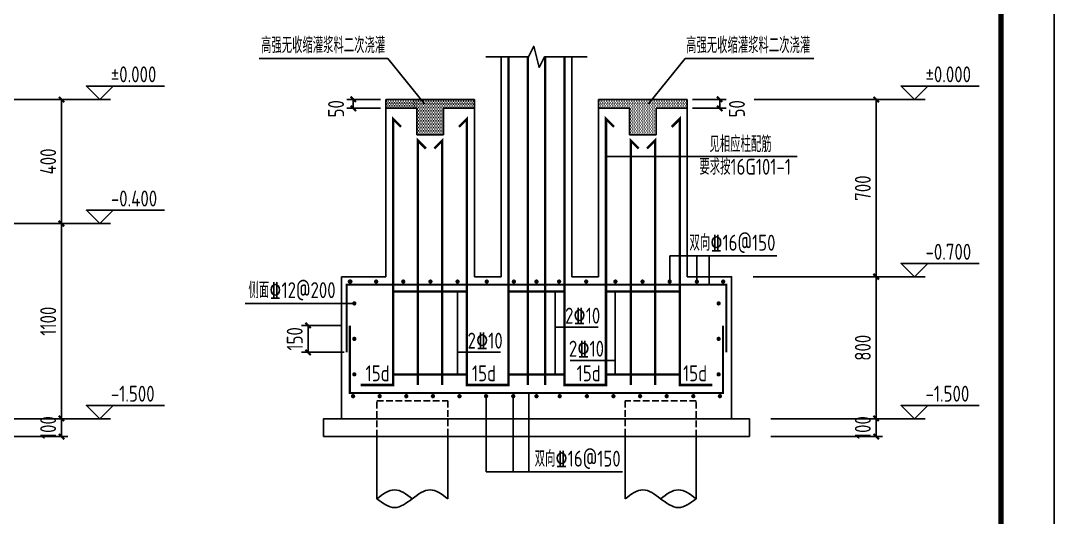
# Model space of a CAD drawing. Header units: millimetres. Extents: x 865490 to 879904, y 39442 to 44891.
# Drawn here: x 868448.4 to 868642.6, y 39730.4 to 39823.7 of the extents above; entities that cross this region are included whole.
import ezdxf

# ---------------------------------------------------------------- set-up
doc = ezdxf.new("R2010")
doc.units = ezdxf.units.MM
doc.header["$LTSCALE"] = 1000
doc.header["$MEASUREMENT"] = 0
doc.linetypes.add('DASH', pattern=[0.35, 0.25, -0.1])
for name, color, linetype in [('1505', 2, 'Continuous'), ('1525', 1, 'Continuous'), ('1526', 7, 'Continuous'), ('1530', 253, 'Continuous'), ('1534', 7, 'Continuous'), ('DIM', 7, 'Continuous'), ('M_Thin', 7, 'Continuous'), ('PUB_DIM', 3, 'Continuous'), ('图名下划线', 7, 'Continuous'), ('构造柱', 3, 'Continuous'), ('桩', 6, 'Continuous'), ('钢筋线', 1, 'Continuous')]:
    doc.layers.add(name, color=color, linetype=linetype)
doc.styles.add('GBHZ', font='gbenor.shx', dxfattribs={"width": 0.9, "bigfont": 'gbcbig.shx'})
doc.dimstyles.new('Y30', dxfattribs={"dimscale": 0, "dimtxt": 3, "dimasz": 0.01, "dimexe": 1.2, "dimexo": 1, "dimgap": 1, "dimtad": 1, "dimdec": 0, "dimlfac": 30, "dimzin": 0, "dimdsep": 46, "dimtxsty": 'GBHZ', "dimblk1": 'DX', "dimblk2": 'DX', "dimsah": 1, "dimcen": 0.09, "dimdle": 1, "dimadec": 0, "dimazin": 0, "dimtfac": 1, "dimtdec": 0, "dimtix": 1, "dimtmove": 2, "dimatfit": 3, "dimldrblk": 'DX', "dimfxl": 0, "dimtolj": 1, "dimtzin": 0, "dimarcsym": 0})
pattern_1 = [(0, (1512.19126, -1515.10033), (0.15625, 0.3125), [0, -0.3125])]

# ---------------------------------------------------------------- blocks, each defined once
blk = doc.blocks.new('DX')
at = {"color": 0, "linetype": 'ByBlock', "const_width": 40}
blk.add_lwpolyline([(-54, -51), (46, 49)], dxfattribs=at)
blk = doc.blocks.new('*D2449')
at = {"layer": 'Defpoints', "color": 0, "transparency": 16777216}
for p in [(868435.24, 39748.96), (868456.02, 39748.96), (868435.24, 39745.63)]:
    blk.add_point(p, dxfattribs=at)
at = {"layer": 'dim', "color": 0, "lineweight": -2, "transparency": 16777216}
for p, q in [((868436.24, 39748.96), (868457.22, 39748.96)), ((868456.02, 39748.97), (868456.02, 39748.98)), ((868456.02, 39745.63), (868456.02, 39748.96)), ((868436.24, 39745.63), (868457.22, 39745.63)), ((868456.02, 39745.62), (868456.02, 39745.61))]:
    blk.add_line(p, q, dxfattribs=at)
at = {"layer": 'dim', "color": 0, "lineweight": -2, "transparency": 16777216, "xscale": 0.01, "yscale": 0.01, "zscale": 0.01}
for p, rotation in [((868456.02, 39748.96), 270), ((868456.02, 39745.63), 90)]:
    blk.add_blockref('DX', p, dxfattribs=dict(at, rotation=rotation))
at = {"layer": 'dim', "color": 0, "transparency": 16777216, "insert": (868453.52, 39747.29), "char_height": 3, "attachment_point": 5, "rotation": 90, "style": 'GBHZ'}
blk.add_mtext('\\A1;100', dxfattribs=at)
blk = doc.blocks.new('*D2450')
at = {"layer": 'Defpoints', "color": 0, "transparency": 16777216}
for p in [(868432.1, 39808.96), (868456.02, 39808.96), (868431.9, 39785.63)]:
    blk.add_point(p, dxfattribs=at)
at = {"layer": 'dim', "color": 0, "lineweight": -2, "transparency": 16777216}
for p, q in [((868433.1, 39808.96), (868457.22, 39808.96)), ((868456.02, 39785.64), (868456.02, 39808.95)), ((868432.9, 39785.63), (868457.22, 39785.63))]:
    blk.add_line(p, q, dxfattribs=at)
at = {"layer": 'dim', "color": 0, "lineweight": -2, "transparency": 16777216, "xscale": 0.01, "yscale": 0.01, "zscale": 0.01}
for p, rotation in [((868456.02, 39808.96), 90), ((868456.02, 39785.63), 270)]:
    blk.add_blockref('DX', p, dxfattribs=dict(at, rotation=rotation))
at = {"layer": 'dim', "color": 0, "transparency": 16777216, "insert": (868453.52, 39797.29), "char_height": 3, "attachment_point": 5, "rotation": 90, "style": 'GBHZ'}
blk.add_mtext('\\A1;400', dxfattribs=at)
blk = doc.blocks.new('*D2452')
at = {"layer": 'Defpoints', "color": 0, "transparency": 16777216}
for p in [(868431.9, 39785.63), (868435.24, 39748.96), (868456.02, 39748.96)]:
    blk.add_point(p, dxfattribs=at)
at = {"layer": 'dim', "color": 0, "lineweight": -2, "transparency": 16777216}
for p, q in [((868432.9, 39785.63), (868457.22, 39785.63)), ((868456.02, 39785.62), (868456.02, 39748.97)), ((868436.24, 39748.96), (868457.22, 39748.96))]:
    blk.add_line(p, q, dxfattribs=at)
at = {"layer": 'dim', "color": 0, "lineweight": -2, "transparency": 16777216, "xscale": 0.01, "yscale": 0.01, "zscale": 0.01}
for p, rotation in [((868456.02, 39785.63), 90), ((868456.02, 39748.96), 270)]:
    blk.add_blockref('DX', p, dxfattribs=dict(at, rotation=rotation))
at = {"layer": 'dim', "color": 0, "transparency": 16777216, "insert": (868453.52, 39767.29), "char_height": 3, "attachment_point": 5, "rotation": 90, "style": 'GBHZ'}
blk.add_mtext('\\A1;1100', dxfattribs=at)
blk = doc.blocks.new('*D2535')
at = {"layer": 'Defpoints', "color": 0, "transparency": 16777216}
for p in [(868588.33, 39748.96), (868609.11, 39748.96), (868588.33, 39745.63)]:
    blk.add_point(p, dxfattribs=at)
at = {"layer": 'dim', "color": 0, "lineweight": -2, "transparency": 16777216}
for p, q in [((868589.33, 39748.96), (868610.31, 39748.96)), ((868609.11, 39748.97), (868609.11, 39748.98)), ((868609.11, 39745.63), (868609.11, 39748.96)), ((868589.33, 39745.63), (868610.31, 39745.63)), ((868609.11, 39745.62), (868609.11, 39745.61))]:
    blk.add_line(p, q, dxfattribs=at)
at = {"layer": 'dim', "color": 0, "lineweight": -2, "transparency": 16777216, "xscale": 0.01, "yscale": 0.01, "zscale": 0.01}
for p, rotation in [((868609.11, 39748.96), 270), ((868609.11, 39745.63), 90)]:
    blk.add_blockref('DX', p, dxfattribs=dict(at, rotation=rotation))
at = {"layer": 'dim', "color": 0, "transparency": 16777216, "insert": (868606.61, 39747.29), "char_height": 3, "attachment_point": 5, "rotation": 90, "style": 'GBHZ'}
blk.add_mtext('\\A1;100', dxfattribs=at)
blk = doc.blocks.new('*D2536')
at = {"layer": 'Defpoints', "color": 0, "transparency": 16777216}
for p in [(868585.19, 39808.96), (868609.11, 39808.96), (868584.99, 39775.63)]:
    blk.add_point(p, dxfattribs=at)
at = {"layer": 'dim', "color": 0, "lineweight": -2, "transparency": 16777216}
for p, q in [((868586.19, 39808.96), (868610.31, 39808.96)), ((868609.11, 39775.64), (868609.11, 39808.95)), ((868585.99, 39775.63), (868610.31, 39775.63))]:
    blk.add_line(p, q, dxfattribs=at)
at = {"layer": 'dim', "color": 0, "lineweight": -2, "transparency": 16777216, "xscale": 0.01, "yscale": 0.01, "zscale": 0.01}
for p, rotation in [((868609.11, 39808.96), 90), ((868609.11, 39775.63), 270)]:
    blk.add_blockref('DX', p, dxfattribs=dict(at, rotation=rotation))
at = {"layer": 'dim', "color": 0, "transparency": 16777216, "insert": (868606.61, 39792.29), "char_height": 3, "attachment_point": 5, "rotation": 90, "style": 'GBHZ'}
blk.add_mtext('\\A1;700', dxfattribs=at)
blk = doc.blocks.new('*D2537')
at = {"layer": 'Defpoints', "color": 0, "transparency": 16777216}
for p in [(868516.95, 39808.96), (868510.86, 39807.29), (868516.95, 39807.29)]:
    blk.add_point(p, dxfattribs=at)
at = {"layer": 'dim', "color": 0, "lineweight": -2, "transparency": 16777216}
for p, q in [((868515.95, 39808.96), (868509.66, 39808.96)), ((868510.86, 39808.97), (868510.86, 39808.98)), ((868510.86, 39808.96), (868510.86, 39807.29)), ((868515.95, 39807.29), (868509.66, 39807.29)), ((868510.86, 39807.28), (868510.86, 39807.27))]:
    blk.add_line(p, q, dxfattribs=at)
at = {"layer": 'dim', "color": 0, "lineweight": -2, "transparency": 16777216, "xscale": 0.01, "yscale": 0.01, "zscale": 0.01}
for p, rotation in [((868510.86, 39808.96), 270), ((868510.86, 39807.29), 90)]:
    blk.add_blockref('DX', p, dxfattribs=dict(at, rotation=rotation))
at = {"layer": 'dim', "color": 0, "transparency": 16777216, "insert": (868507.62, 39807.19), "char_height": 3, "attachment_point": 5, "rotation": 90, "style": 'GBHZ'}
blk.add_mtext('\\A1;50', dxfattribs=at)
blk = doc.blocks.new('*D2538')
at = {"layer": 'Defpoints', "color": 0, "transparency": 16777216}
for p in [(868584.99, 39775.63), (868588.33, 39748.96), (868609.11, 39748.96)]:
    blk.add_point(p, dxfattribs=at)
at = {"layer": 'dim', "color": 0, "lineweight": -2, "transparency": 16777216}
for p, q in [((868585.99, 39775.63), (868610.31, 39775.63)), ((868609.11, 39775.62), (868609.11, 39748.97)), ((868589.33, 39748.96), (868610.31, 39748.96))]:
    blk.add_line(p, q, dxfattribs=at)
at = {"layer": 'dim', "color": 0, "lineweight": -2, "transparency": 16777216, "xscale": 0.01, "yscale": 0.01, "zscale": 0.01}
for p, rotation in [((868609.11, 39775.63), 90), ((868609.11, 39748.96), 270)]:
    blk.add_blockref('DX', p, dxfattribs=dict(at, rotation=rotation))
at = {"layer": 'dim', "color": 0, "transparency": 16777216, "insert": (868606.61, 39762.29), "char_height": 3, "attachment_point": 5, "rotation": 90, "style": 'GBHZ'}
blk.add_mtext('\\A1;800', dxfattribs=at)
blk = doc.blocks.new('*D2505')
at = {"layer": 'Defpoints', "color": 0, "transparency": 16777216}
for p in [(868573.62, 39808.96), (868573.62, 39807.29), (868579.71, 39807.29)]:
    blk.add_point(p, dxfattribs=at)
at = {"layer": 'dim', "color": 0, "lineweight": -2, "transparency": 16777216}
for p, q in [((868574.62, 39808.96), (868580.91, 39808.96)), ((868579.71, 39808.97), (868579.71, 39808.98)), ((868579.71, 39808.96), (868579.71, 39807.29)), ((868574.62, 39807.29), (868580.91, 39807.29)), ((868579.71, 39807.28), (868579.71, 39807.27))]:
    blk.add_line(p, q, dxfattribs=at)
at = {"layer": 'dim', "color": 0, "lineweight": -2, "transparency": 16777216, "xscale": 0.01, "yscale": 0.01, "zscale": 0.01}
for p, rotation in [((868579.71, 39808.96), 270), ((868579.71, 39807.29), 90)]:
    blk.add_blockref('DX', p, dxfattribs=dict(at, rotation=rotation))
at = {"layer": 'dim', "color": 0, "transparency": 16777216, "insert": (868582.95, 39807.19), "char_height": 3, "attachment_point": 5, "rotation": 90, "style": 'GBHZ'}
blk.add_mtext('\\A1;50', dxfattribs=at)
blk = doc.blocks.new('*D2534')
at = {"layer": 'Defpoints', "color": 0, "transparency": 16777216}
for p in [(868502.36, 39766.46), (868509.55, 39766.46), (868510.15, 39761.46)]:
    blk.add_point(p, dxfattribs=at)
at = {"layer": 'DIM', "color": 0, "lineweight": -2, "transparency": 16777216}
for p, q in [((868508.55, 39766.46), (868501.16, 39766.46)), ((868502.36, 39766.47), (868502.36, 39766.48)), ((868502.36, 39761.46), (868502.36, 39766.46)), ((868509.15, 39761.46), (868501.16, 39761.46)), ((868502.36, 39761.45), (868502.36, 39761.44))]:
    blk.add_line(p, q, dxfattribs=at)
at = {"layer": 'DIM', "color": 0, "lineweight": -2, "transparency": 16777216, "xscale": 0.01, "yscale": 0.01, "zscale": 0.01}
for p, rotation in [((868502.36, 39766.46), 270), ((868502.36, 39761.46), 90)]:
    blk.add_blockref('DX', p, dxfattribs=dict(at, rotation=rotation))
at = {"layer": 'DIM', "color": 0, "transparency": 16777216, "insert": (868499.86, 39763.96), "char_height": 3, "attachment_point": 5, "rotation": 90, "style": 'GBHZ'}
blk.add_mtext('\\A1;150', dxfattribs=at)

msp = doc.modelspace()

# ---------------------------------------------------------------- hatches: boundary and pattern name
at = {"layer": '构造柱'}
h = msp.add_hatch(dxfattribs=at)
h.set_pattern_fill('DOTS', color=256, scale=5, style=0)
h.set_pattern_definition(pattern_1)
h.paths.add_polyline_path([(868533.619, 39808.961), (868533.619, 39807.294), (868527.786, 39807.294), (868527.786, 39802.294), (868522.786, 39802.294), (868522.786, 39807.294), (868516.952, 39807.294), (868516.952, 39808.961)])
h = msp.add_hatch(dxfattribs=at)
h.set_pattern_fill('DOTS', color=256, scale=5, style=0)
h.set_pattern_definition(pattern_1)
h.paths.add_polyline_path([(868556.952, 39808.961), (868556.952, 39807.294), (868562.786, 39807.294), (868562.786, 39802.294), (868567.786, 39802.294), (868567.786, 39807.294), (868573.619, 39807.294), (868573.619, 39808.961)])

# ---------------------------------------------------------------- linework, layer by layer
at = {"color": 0}
msp.add_line((868642.597, 40049.411), (868642.597, 39455.411), dxfattribs=at)
for p, q in [((868517.322, 39816.608, 40.505), (868493.156, 39816.608, 40.505)), ((868524.266, 39808.126, 40.505), (868517.322, 39816.608, 40.505)), ((868566.305, 39808.126, 40.505), (868573.249, 39816.608, 40.505)), ((868573.249, 39816.608, 40.505), (868597.415, 39816.608, 40.505))]:
    msp.add_line(p, q)
at = {"color": 0, "const_width": 1}
msp.add_lwpolyline([(868632.597, 39465.411), (867616.347, 39465.411), (867616.347, 40039.411), (868632.597, 40039.411)], close=True, dxfattribs=at)
at = {"layer": '1505'}
for p, q in [((868538.619, 39775.627), (868538.619, 39816.947)), ((868551.952, 39816.947), (868551.952, 39775.627)), ((868533.619, 39808.961), (868516.952, 39808.961)), ((868516.952, 39775.627), (868516.952, 39808.961)), ((868533.619, 39775.627), (868533.619, 39808.961)), ((868556.952, 39808.961), (868573.619, 39808.961)), ((868556.952, 39775.627), (868556.952, 39808.961)), ((868573.619, 39775.627), (868573.619, 39808.961)), ((868522.786, 39807.294), (868516.952, 39807.294)), ((868522.786, 39807.294), (868522.786, 39802.294)), ((868533.619, 39807.294), (868527.786, 39807.294)), ((868527.786, 39807.294), (868527.786, 39802.294)), ((868556.952, 39807.294), (868562.786, 39807.294)), ((868562.786, 39807.294), (868562.786, 39802.294)), ((868567.786, 39807.294), (868573.619, 39807.294)), ((868567.786, 39807.294), (868567.786, 39802.294)), ((868527.786, 39802.294), (868522.786, 39802.294)), ((868562.786, 39802.294), (868567.786, 39802.294)), ((868508.619, 39748.961), (868508.619, 39775.627)), ((868508.619, 39775.627), (868516.952, 39775.627))]:
    msp.add_line(p, q, dxfattribs=at)
for points in [[(868538.619, 39775.627), (868533.619, 39775.627)], [(868556.952, 39775.627), (868551.952, 39775.627)], [(868581.952, 39748.961), (868581.952, 39775.627), (868573.619, 39775.627)], [(868505.286, 39745.627), (868585.286, 39745.627), (868585.286, 39748.961), (868505.286, 39748.961), (868505.286, 39745.627)]]:
    msp.add_lwpolyline(points, dxfattribs=at)
at = {"layer": '1525', "const_width": 0.45}
for points in [[(868540.019, 39816.947), (868540.019, 39755.294), (868534.549, 39755.294)], [(868543.638, 39816.947), (868543.638, 39755.294)], [(868546.934, 39816.947), (868546.934, 39755.294)], [(868550.552, 39816.947), (868550.552, 39755.294), (868556.022, 39755.294)], [(868519.852, 39803.794), (868518.352, 39805.294), (868518.352, 39755.294), (868512.227, 39755.294)], [(868530.719, 39803.794), (868532.219, 39805.294), (868532.219, 39755.294), (868537.689, 39755.294)], [(868559.852, 39803.794), (868558.352, 39805.294), (868558.352, 39755.294), (868552.882, 39755.294)], [(868570.719, 39803.794), (868572.219, 39805.294), (868572.219, 39755.294), (868578.345, 39755.294)], [(868522.993, 39755.294), (868522.993, 39801.225), (868524.493, 39799.725)], [(868527.578, 39755.294), (868527.578, 39801.225), (868526.078, 39799.725)], [(868562.993, 39755.294), (868562.993, 39801.225), (868564.493, 39799.725)], [(868567.578, 39755.294), (868567.578, 39801.225), (868566.078, 39799.725)], [(868532.219, 39772.844), (868518.352, 39772.844)], [(868550.552, 39772.844), (868540.019, 39772.844)], [(868558.352, 39772.844), (868572.219, 39772.844)], [(868532.219, 39757.294), (868518.352, 39757.294)], [(868550.552, 39757.294), (868540.019, 39757.294)], [(868558.352, 39757.294), (868572.219, 39757.294)]]:
    msp.add_lwpolyline(points, dxfattribs=at)
at = {"layer": '1530'}
for p, q in [((868558.352, 39798.214), (868594.275, 39798.214)), ((868457.222, 39785.627), (868465.222, 39785.627)), ((868610.314, 39775.627), (868618.314, 39775.627)), ((868530.469, 39772.844), (868530.469, 39757.294)), ((868548.803, 39772.844), (868548.803, 39757.294)), ((868560.102, 39772.844), (868560.102, 39757.294)), ((868548.803, 39766.133), (868556.887, 39766.133)), ((868530.469, 39761.441), (868538.554, 39761.441)), ((868560.102, 39759.926), (868551.599, 39759.926)), ((868457.222, 39748.961), (868465.222, 39748.961)), ((868610.314, 39748.961), (868618.314, 39748.961))]:
    msp.add_line(p, q, dxfattribs=at)
at = {"layer": '1534'}
for p, q in [((868457.222, 39808.961), (868465.222, 39808.961)), ((868610.314, 39808.961), (868618.314, 39808.961))]:
    msp.add_line(p, q, dxfattribs=at)
for points in [[(868465.722, 39811.461), (868463.222, 39808.961), (868460.722, 39811.461), (868475.381, 39811.461)], [(868618.814, 39811.461), (868616.314, 39808.961), (868613.814, 39811.461), (868628.473, 39811.461)], [(868465.722, 39788.127), (868463.222, 39785.627), (868460.722, 39788.127), (868475.381, 39788.127)], [(868618.814, 39778.127), (868616.314, 39775.627), (868613.814, 39778.127), (868628.473, 39778.127)], [(868465.722, 39751.461), (868463.222, 39748.961), (868460.722, 39751.461), (868475.381, 39751.461)], [(868618.814, 39751.461), (868616.314, 39748.961), (868613.814, 39751.461), (868628.473, 39751.461)]]:
    msp.add_lwpolyline(points, dxfattribs=at)
at = {"layer": 'M_Thin'}
msp.add_lwpolyline([(868535.786, 39816.947), (868543.786, 39816.947), (868544.786, 39818.947), (868545.786, 39814.947), (868546.786, 39816.947), (868554.786, 39816.947)], dxfattribs=at)
at = {"layer": 'PUB_DIM'}
for p, q in [((868590.464, 39779.545), (868570.318, 39779.545)), ((868570.318, 39774.727), (868570.318, 39779.545)), ((868575.418, 39774.727), (868575.418, 39779.545)), ((868577.766, 39774.127), (868577.766, 39779.545)), ((868490.566, 39770.627), (868511.057, 39770.627)), ((868535.819, 39753.194), (868535.819, 39739.011)), ((868540.919, 39753.194), (868540.919, 39739.011)), ((868543.833, 39753.794), (868543.833, 39739.011)), ((868561.46, 39739.011), (868535.819, 39739.011))]:
    msp.add_line(p, q, dxfattribs=at)
at = {"layer": '桩'}
for p, q in [((868515.286, 39733.931), (868515.286, 39745.627)), ((868528.619, 39745.627), (868528.619, 39733.931)), ((868561.952, 39745.627), (868561.952, 39733.931)), ((868575.286, 39733.931), (868575.286, 39745.627))]:
    msp.add_line(p, q, dxfattribs=at)
at = {"layer": '桩', "linetype": 'DASH', "ltscale": 0.005}
for points in [[(868515.286, 39745.627), (868515.286, 39752.294), (868528.619, 39752.294), (868528.619, 39745.627)], [(868575.286, 39745.627), (868575.286, 39752.294), (868561.952, 39752.294), (868561.952, 39745.627)]]:
    msp.add_lwpolyline(points, dxfattribs=at)
at = {"layer": '桩'}
for points in [[(868515.286, 39733.931), (868518.619, 39732.265), (868521.952, 39733.931), (868525.286, 39735.598), (868528.619, 39733.931)], [(868515.286, 39733.931), (868518.619, 39735.598), (868521.952, 39733.931)], [(868575.286, 39733.931), (868571.952, 39732.265), (868568.619, 39733.931), (868565.286, 39735.598), (868561.952, 39733.931)], [(868575.286, 39733.931), (868571.952, 39735.598), (868568.619, 39733.931)]]:
    msp.add_spline(points, degree=3, dxfattribs=at)
at = {"layer": '钢筋线', "const_width": 0.4}
for points in [[(868510.001, 39774.727, 1), (868510.401, 39774.727, 1), (868510.001, 39774.727)], [(868510.119, 39774.727, 1), (868510.519, 39774.727, 1), (868510.119, 39774.727)], [(868514.954, 39774.727, 1), (868515.354, 39774.727, 1), (868514.954, 39774.727)], [(868520.054, 39774.727, 1), (868520.454, 39774.727, 1), (868520.054, 39774.727)], [(868525.154, 39774.727, 1), (868525.554, 39774.727, 1), (868525.154, 39774.727)], [(868530.254, 39774.727, 1), (868530.654, 39774.727, 1), (868530.254, 39774.727)], [(868535.737, 39774.727, 1), (868536.137, 39774.727, 1), (868535.737, 39774.727)], [(868540.837, 39774.727, 1), (868541.237, 39774.727, 1), (868540.837, 39774.727)], [(868545.486, 39774.727, -1), (868545.086, 39774.727, -1), (868545.486, 39774.727)], [(868549.734, 39774.727, -1), (868549.334, 39774.727, -1), (868549.734, 39774.727)], [(868554.834, 39774.727, -1), (868554.434, 39774.727, -1), (868554.834, 39774.727)], [(868560.318, 39774.727, -1), (868559.918, 39774.727, -1), (868560.318, 39774.727)], [(868565.418, 39774.727, -1), (868565.018, 39774.727, -1), (868565.418, 39774.727)], [(868570.518, 39774.727, -1), (868570.118, 39774.727, -1), (868570.518, 39774.727)], [(868575.618, 39774.727, -1), (868575.218, 39774.727, -1), (868575.618, 39774.727)], [(868580.57, 39774.727, -1), (868580.17, 39774.727, -1), (868580.57, 39774.727)], [(868510.857, 39770.627, -1), (868511.257, 39770.627, -1), (868510.857, 39770.627)], [(868579.714, 39770.627, 1), (868579.314, 39770.627, 1), (868579.714, 39770.627)], [(868510.857, 39763.961, 1), (868511.257, 39763.961, 1), (868510.857, 39763.961)], [(868579.714, 39763.961, -1), (868579.314, 39763.961, -1), (868579.714, 39763.961)], [(868510.857, 39757.294, 1), (868511.257, 39757.294, 1), (868510.857, 39757.294)], [(868579.714, 39757.294, -1), (868579.314, 39757.294, -1), (868579.714, 39757.294)], [(868510.619, 39753.194, -1), (868511.019, 39753.194, -1), (868510.619, 39753.194)], [(868510.619, 39753.194, -1), (868511.019, 39753.194, -1), (868510.619, 39753.194)], [(868515.619, 39753.194, -1), (868516.019, 39753.194, -1), (868515.619, 39753.194)], [(868520.619, 39753.194, -1), (868521.019, 39753.194, -1), (868520.619, 39753.194)], [(868525.619, 39753.194, -1), (868526.019, 39753.194, -1), (868525.619, 39753.194)], [(868530.619, 39753.194, -1), (868531.019, 39753.194, -1), (868530.619, 39753.194)], [(868535.619, 39753.194, -1), (868536.019, 39753.194, -1), (868535.619, 39753.194)], [(868540.719, 39753.194, -1), (868541.119, 39753.194, -1), (868540.719, 39753.194)], [(868545.486, 39753.194, 1), (868545.086, 39753.194, 1), (868545.486, 39753.194)], [(868549.852, 39753.194, 1), (868549.452, 39753.194, 1), (868549.852, 39753.194)], [(868554.952, 39753.194, 1), (868554.552, 39753.194, 1), (868554.952, 39753.194)], [(868559.952, 39753.194, 1), (868559.552, 39753.194, 1), (868559.952, 39753.194)], [(868564.952, 39753.194, 1), (868564.552, 39753.194, 1), (868564.952, 39753.194)], [(868569.952, 39753.194, 1), (868569.552, 39753.194, 1), (868569.952, 39753.194)], [(868574.952, 39753.194, 1), (868574.552, 39753.194, 1), (868574.952, 39753.194)], [(868579.952, 39753.194, 1), (868579.552, 39753.194, 1), (868579.952, 39753.194)], [(868579.952, 39753.194, 1), (868579.552, 39753.194, 1), (868579.952, 39753.194)]]:
    msp.add_lwpolyline(points, format="xyb", dxfattribs=at)
for points in [[(868509.619, 39761.461), (868509.619, 39774.127), (868580.952, 39774.127), (868580.952, 39761.461)], [(868580.352, 39766.461), (868580.352, 39753.794), (868510.219, 39753.794), (868510.219, 39766.461)]]:
    msp.add_lwpolyline(points, dxfattribs=at)

# ---------------------------------------------------------------- texts
at = {"layer": '1526', "style": 'GBHZ', "width": 0.9}
for p in [(868550.662, 39766.822), (868532.329, 39762.13)]:
    msp.add_text('2%%13210', height=3, dxfattribs=at).set_placement(p)
at = {"layer": '1526', "color": 1, "style": 'GBHZ', "width": 0.9}
msp.add_text('2%%13210', height=3, dxfattribs=at).set_placement((868551.367, 39760.615))
at = {"layer": '1530', "style": 'GBHZ', "width": 0.9}
for p in [(868513.18, 39755.994), (868533.171, 39755.994), (868552.84, 39755.994), (868572.831, 39755.994)]:
    msp.add_text('15d', height=3, dxfattribs=at).set_placement(p)
at = {"layer": '1534', "style": 'GBHZ', "width": 0.9}
for s, p in [('高强无收缩灌浆料二次浇灌', (868493.528, 39817.633, 40.505)), ('高强无收缩灌浆料二次浇灌', (868573.399, 39817.633, 40.505)), ('%%P0.000', (868465.306, 39812.161)), ('%%P0.000', (868618.397, 39812.161)), ('-0.400', (868465.306, 39788.827)), ('-0.700', (868618.397, 39778.827)), ('-1.500', (868465.306, 39752.161)), ('-1.500', (868618.397, 39752.161))]:
    msp.add_text(s, height=3, dxfattribs=at).set_placement(p)
at = {"layer": 'PUB_DIM', "color": 7, "style": 'GBHZ', "width": 0.9}
for s, p in [('双向%%13216@150', (868574.041, 39780.531)), ('侧面\x8412@200', (868491.164, 39771.614)), ('双向%%13216@150', (868544.955, 39739.958))]:
    msp.add_text(s, height=3, dxfattribs=at).set_placement(p)
at = {"layer": '图名下划线', "style": 'GBHZ', "width": 0.9}
for s, p in [('见相应柱配筋', (868577.807, 39799.045)), ('要求按16G101-1', (868575.9, 39794.8))]:
    msp.add_text(s, height=3, dxfattribs=at).set_placement(p)

# ---------------------------------------------------------------- dimensions: what is measured, and where the dimension line sits
at = {"layer": 'dim'}
for base, p1, p2, text, picture, middle in [((868456.022, 39808.961), (868431.903, 39785.627), (868432.101, 39808.961), '400', '*D2450', (868453.522, 39797.294)), ((868609.114, 39808.961), (868584.995, 39775.627), (868585.193, 39808.961), '700', '*D2536', (868606.614, 39792.294))]:
    dim = msp.add_linear_dim(base=base, p1=p1, p2=p2, angle=90, text=text, dimstyle='Y30', override={"dimscale": 1}, dxfattribs=at)
    dim.commit()
    dim.dimension.update_dxf_attribs({"geometry": picture, "text_midpoint": middle})
for base, p1, p2, picture, middle in [((868510.858, 39807.294), (868516.952, 39808.961), (868516.952, 39807.294), '*D2537', (868507.62, 39807.193)), ((868579.713, 39807.294), (868573.619, 39808.961), (868573.619, 39807.294), '*D2505', (868582.951, 39807.193))]:
    dim = msp.add_linear_dim(base=base, p1=p1, p2=p2, angle=90, dimstyle='Y30', override={"dimscale": 1}, dxfattribs=at)
    dim.commit()
    dim.dimension.update_dxf_attribs({"geometry": picture, "text_midpoint": middle, "dimtype": 160})
for base, p1, p2, picture, middle in [((868456.022, 39748.961), (868431.903, 39785.627), (868435.237, 39748.961), '*D2452', (868453.522, 39767.294)), ((868609.114, 39748.961), (868584.995, 39775.627), (868588.328, 39748.961), '*D2538', (868606.614, 39762.294)), ((868456.022, 39748.961), (868435.237, 39745.627), (868435.237, 39748.961), '*D2449', (868453.522, 39747.294)), ((868609.114, 39748.961), (868588.328, 39745.627), (868588.328, 39748.961), '*D2535', (868606.614, 39747.294))]:
    dim = msp.add_linear_dim(base=base, p1=p1, p2=p2, angle=90, dimstyle='Y30', override={"dimscale": 1}, dxfattribs=at)
    dim.commit()
    dim.dimension.update_dxf_attribs({"geometry": picture, "text_midpoint": middle})
at = {"layer": 'DIM'}
dim = msp.add_linear_dim(base=(868502.364, 39766.461), p1=(868510.155, 39761.461), p2=(868509.555, 39766.461), angle=90, dimstyle='Y30', override={"dimscale": 1}, dxfattribs=at)
dim.commit()
dim.dimension.update_dxf_attribs({"geometry": '*D2534', "text_midpoint": (868499.864, 39763.961)})

doc.saveas('drawing.dxf')
